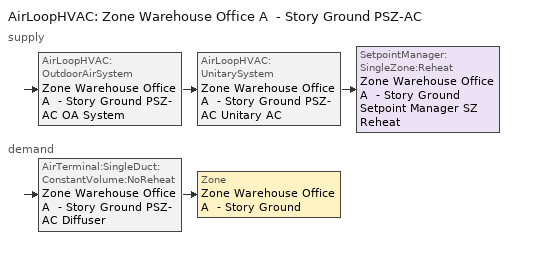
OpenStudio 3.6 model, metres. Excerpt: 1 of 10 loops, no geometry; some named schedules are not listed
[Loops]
AirLoopHVAC 'Zone Warehouse Office A  - Story Ground PSZ-AC'
 supply: AirLoopHVAC:OutdoorAirSystem 'Zone Warehouse Office A  - Story Ground PSZ-AC OA System' > AirLoopHVAC:UnitarySystem 'Zone Warehouse Office A  - Story Ground PSZ-AC Unitary AC' > SetpointManager:SingleZone:Reheat 'Zone Warehouse Office A  - Story Ground Setpoint Manager SZ Reheat'
 demand: AirTerminal:SingleDuct:ConstantVolume:NoReheat 'Zone Warehouse Office A  - Story Ground PSZ-AC Diffuser' > Zone 'Zone Warehouse Office A  - Story Ground'
[Sizing:Zone]
Zone Warehouse Office A  - Story Ground: Zone Cooling Design Supply Air Temperature Input Method=SupplyAirTemperature; Zone Cooling Design Supply Air Temperature {C}=12.7778; Zone Cooling Design Supply Air Temperature Difference {deltaC}=11.11; Zone Heating Design Supply Air Temperature Input Method=SupplyAirTemperature; Zone Heating Design Supply Air Temperature {C}=50; Zone Heating Design Supply Air Temperature Difference {deltaC}=11.11; Zone Cooling Design Supply Air Humidity Ratio {kg-H2O/kg-air}=0.0085; Zone Heating Design Supply Air Humidity Ratio {kg-H2O/kg-air}=0.008; Cooling Design Air Flow Method=DesignDay; Heating Design Air Flow Method=DesignDay; Account for Dedicated Outdoor Air System=No; Dedicated Outdoor Air System Control Strategy=NeutralSupplyAir; Dedicated Outdoor Air Low Setpoint Temperature for Design {C}=autosize; Dedicated Outdoor Air High Setpoint Temperature for Design {C}=autosize; Zone Load Sizing Method=Sensible Load Only No Latent Load; Zone Latent Cooling Design Supply Air Humidity Ratio Input Method=HumidityRatioDifference; Zone Cooling Design Supply Air Humidity Ratio Difference {kgWater/kgDryAir}=0.005; Zone Latent Heating Design Supply Air Humidity Ratio Input Method=HumidityRatioDifference; Zone Humidification Design Supply Air Humidity Ratio Difference {kgWater/kgDryAir}=0.005
[Zone equipment]
Zone Warehouse Office A  - Story Ground: Zone Warehouse Office A  - Story Ground PSZ-AC Diffuser
[AirLoopHVAC]
Zone Warehouse Office A  - Story Ground PSZ-AC: Availability Schedule=Zone Warehouse Office A  - Story Ground PSZ-AC Occ Sch; Design Supply Air Flow Rate {m3/s}=autosize; Design Return Air Flow Fraction of Supply Air Flow=1
[Sizing:System]
Zone Warehouse Office A  - Story Ground PSZ-AC: Type of Load to Size On=Sensible; Design Outdoor Air Flow Rate {m3/s}=Autosize; Central Heating Maximum System Air Flow Ratio=1; Preheat Design Temperature {C}=7.22222; Preheat Design Humidity Ratio {kg-H2O/kg-Air}=0.008; Precool Design Temperature {C}=12.7778; Precool Design Humidity Ratio {kg-H2O/kg-Air}=0.008; Central Cooling Design Supply Air Temperature {C}=12.7778; Central Heating Design Supply Air Temperature {C}=50; Sizing Option=Coincident; 100% Outdoor Air in Cooling=No; 100% Outdoor Air in Heating=No; Central Cooling Design Supply Air Humidity Ratio {kg-H2O/kg-Air}=0.0085; Central Heating Design Supply Air Humidity Ratio {kg-H2O/kg-Air}=0.008; Cooling Design Air Flow Method=DesignDay; Heating Design Air Flow Method=DesignDay; System Outdoor Air Method=ZoneSum; Zone Maximum Outdoor Air Fraction=1; Cooling Supply Air Flow Rate Per Floor Area {m3/s-m2}=0.00996765; Cooling Fraction of Autosized Cooling Supply Air Flow Rate=1; Cooling Supply Air Flow Rate Per Unit Cooling Capacity {m3/s-W}=3.94755e-05; Heating Supply Air Flow Rate Per Floor Area {m3/s-m2}=0.00996765; Heating Fraction of Autosized Heating Supply Air Flow Rate=1; Heating Fraction of Autosized Cooling Supply Air Flow Rate=1; Heating Supply Air Flow Rate Per Unit Heating Capacity {m3/s-W}=3.15882e-05; Cooling Design Capacity Method=CoolingDesignCapacity; Cooling Design Capacity {W}=autosize; Cooling Design Capacity Per Floor Area {W/m2}=234.7; Fraction of Autosized Cooling Design Capacity=1; Heating Design Capacity Method=HeatingDesignCapacity; Heating Design Capacity {W}=autosize; Heating Design Capacity Per Floor Area {W/m2}=157; Fraction of Autosized Heating Design Capacity=1; Central Cooling Capacity Control Method=OnOff; Occupant Diversity=autosize
[SetpointManager:SingleZone:Reheat]
Zone Warehouse Office A  - Story Ground Setpoint Manager SZ Reheat: Minimum Supply Air Temperature {C}=12.7778; Maximum Supply Air Temperature {C}=50; Control Zone=Zone Warehouse Office A  - Story Ground; Setpoint Node or NodeList=Zone Warehouse Office A  - Story Ground PSZ-AC Supply Outlet Node
[Coil:Heating:Gas]
Zone Warehouse Office A  - Story Ground PSZ-AC Gas Htg Coil 11kBtu/hr 0.8 Thermal Eff: Availability Schedule=Always On Discrete; Gas Burner Efficiency=0.8; Nominal Capacity {W}=AutoSize; Parasitic Electric Load {W}=0; Parasitic Gas Load {W}=0
[Coil:Heating:Electric]
Zone Warehouse Office A  - Story Ground PSZ-AC No Heat: Availability Schedule=Always Off Discrete; Efficiency=1; Nominal Capacity {W}=0
[Coil:Cooling:DX:SingleSpeed]
Zone Warehouse Office A  - Story Ground PSZ-AC 1spd DX AC Clg Coil 5kBtu/hr 9.7SEER: Availability Schedule=Always On Discrete; Rated Total Cooling Capacity {W}=autosize; Rated Sensible Heat Ratio=autosize; Rated COP {W/W}=3.14722; Rated Air Flow Rate {m3/s}=autosize; Rated Evaporator Fan Power Per Volume Flow Rate 2017 {W/(m3/s)}=773.3; Rated Evaporator Fan Power Per Volume Flow Rate 2023 {W/(m3/s)}=934.4; Total Cooling Capacity Function of Temperature Curve=DOE Ref DX Clg Coil Cool-Cap-fT; Total Cooling Capacity Function of Flow Fraction Curve=DOE Ref DX Clg Coil Cool-CAP-fFlow; Energy Input Ratio Function of Temperature Curve=DOE Ref DX Clg Coil Cool-EIR-fT; Energy Input Ratio Function of Flow Fraction Curve=DOE Ref DX Clg Coil Cool-EIR-fFlow; Part Load Fraction Correlation Curve=DOE Ref DX Clg Coil Cool-PLF-fPLR; Minimum Outdoor Dry-Bulb Temperature for Compressor Operation {C}=-25; Nominal Time for Condensate Removal to Begin {s}=0; Ratio of Initial Moisture Evaporation Rate and Steady State Latent Capacity=0; Maximum Cycling Rate {cycles/hr}=0; Latent Capacity Time Constant {s}=0; Condenser Type=AirCooled; Evaporative Condenser Effectiveness=0.9; Evaporative Condenser Air Flow Rate {m3/s}=autosize; Evaporative Condenser Pump Rated Power Consumption {W}=autosize; Crankcase Heater Capacity {W}=0; Maximum Outdoor Dry-Bulb Temperature for Crankcase Heater Operation {C}=10; Basin Heater Capacity {W/K}=0; Basin Heater Setpoint Temperature {C}=2
[Fan:OnOff]
Zone Warehouse Office A  - Story Ground PSZ-AC Fan: Availability Schedule=Always On Discrete; Fan Total Efficiency=0.53625; Pressure Rise {Pa}=622.722; Maximum Flow Rate {m3/s}=autosize; Motor Efficiency=0.825; Motor In Airstream Fraction=1; Fan Power Ratio Function of Speed Ratio Curve=Fan On Off Power Curve 6; Fan Efficiency Ratio Function of Speed Ratio Curve=Fan On Off Efficiency Curve 6
[AirLoopHVAC:UnitarySystem]
Zone Warehouse Office A  - Story Ground PSZ-AC Unitary AC: Control Type=Load; Controlling Zone or Thermostat Location=Zone Warehouse Office A  - Story Ground; Dehumidification Control Type=None; Availability Schedule=Outage Availability Schedule; Supply Fan=Zone Warehouse Office A  - Story Ground PSZ-AC Fan; Fan Placement=DrawThrough; Supply Air Fan Operating Mode Schedule=Zone Warehouse Office A  - Story Ground PSZ-AC Occ Sch; Heating Coil=Zone Warehouse Office A  - Story Ground PSZ-AC Gas Htg Coil 11kBtu/hr 0.8 Thermal Eff; DX Heating Coil Sizing Ratio=1; Cooling Coil=Zone Warehouse Office A  - Story Ground PSZ-AC 1spd DX AC Clg Coil 5kBtu/hr 9.7SEER; Use DOAS DX Cooling Coil=No; DOAS DX Cooling Coil Leaving Minimum Air Temperature {C}=2; Latent Load Control=SensibleOnlyLoadControl; Supplemental Heating Coil=Zone Warehouse Office A  - Story Ground PSZ-AC No Heat; Supply Air Flow Rate During Cooling Operation {m3/s}=Autosize; Supply Air Flow Rate During Heating Operation {m3/s}=Autosize; Supply Air Flow Rate When No Cooling or Heating is Required {m3/s}=Autosize; Maximum Supply Air Temperature {C}=80; Maximum Outdoor Dry-Bulb Temperature for Supplemental Heater Operation {C}=21; Maximum Cycling Rate {cycles/hr}=2.5; Heat Pump Time Constant {s}=60; Fraction of On-Cycle Power Use=0.01; Heat Pump Fan Delay Time {s}=60; Ancilliary On-Cycle Electric Power {W}=0; Ancilliary Off-Cycle Electric Power {W}=0
[Controller:OutdoorAir]
Zone Warehouse Office A  - Story Ground PSZ-AC OA System Controller: Minimum Outdoor Air Flow Rate {m3/s}=autosize; Maximum Outdoor Air Flow Rate {m3/s}=Autosize; Economizer Control Type=NoEconomizer; Economizer Control Action Type=ModulateFlow; Economizer Maximum Limit Dry-Bulb Temperature {C}=28; Economizer Maximum Limit Enthalpy {J/kg}=64000; Lockout Type=LockoutWithCompressor; Minimum Limit Type=FixedMinimum; Minimum Outdoor Air Schedule=Always On Discrete; Controller Mechanical Ventilation=Controller Mechanical Ventilation 7; High Humidity Control=No; Heat Recovery Bypass Control Type=BypassWhenWithinEconomizerLimits
[Controller:MechanicalVentilation]
Controller Mechanical Ventilation 7: Availability Schedule=Always On Discrete
[AirLoopHVAC:OutdoorAirSystem]
Zone Warehouse Office A  - Story Ground PSZ-AC OA System: Controller=Zone Warehouse Office A  - Story Ground PSZ-AC OA System Controller
[AirTerminal:SingleDuct:ConstantVolume:NoReheat]
Zone Warehouse Office A  - Story Ground PSZ-AC Diffuser: Availability Schedule=Always On Discrete; Maximum Air Flow Rate {m3/s}=AutoSize
[Schedule:Constant]
Name | Value
Always On Discrete | 1
Always Off Discrete | 0
[Schedule:Ruleset]
Zone Warehouse Office A  - Story Ground PSZ-AC Occ Sch: Default Day Schedule=Zone Warehouse Office A  - Story Ground PSZ-AC Occ Sch Default; Summer Design Day Schedule=Zone Warehouse Office A  - Story Ground PSZ-AC Occ Sch Summer Design Day; Winter Design Day Schedule=Zone Warehouse Office A  - Story Ground PSZ-AC Occ Sch Winter Design Day
[Schedule:Day]
Zone Warehouse Office A  - Story Ground PSZ-AC Occ Sch Default; Zone Warehouse Office A  - Story Ground PSZ-AC Occ Sch Friday: 7, 20, 0, 16, 40, 1, 24, 0, 0
Zone Warehouse Office A  - Story Ground PSZ-AC Occ Sch Winter Design Day; Zone Warehouse Office A  - Story Ground PSZ-AC Occ Sch Summer Design Day: 24, 0, 1
Zone Warehouse Office A  - Story Ground PSZ-AC Occ Sch Sunday: 24, 0, 0
Schedule Day 41; Schedule Day 42; Schedule Day 43; Schedule Day 44; Schedule Day 45; Schedule Day 46; Schedule Day 47; Schedule Day 48: 1, 0, 0, 2, 0, 0, 3, 0, 0, 4, 0, 0, 5, 0, 0, 6, 0, 0, 7, 0, 0, 8, 0, 0, 9, 0, 0, 10, 0, 0, 11, 0, 0, 12, 0, 0, 13, 0, 0, 14, 0, 0, 15, 0, 0, 16, 0, 0, 17, 0, 0, 18, 0, 0, 19, 0, 0, 20, 0, 0, 21, 0, 0, 22, 0, 0, 23, 0, 0, 24, 0, 0
[Schedule:Rule] Schedule Ruleset=Zone Warehouse Office A  - Story Ground PSZ-AC Occ Sch; Date Specification Type=DateRange
Name | Rule Order | Day Schedule | Apply Monday | Apply Tuesday | Apply Wednesday | Apply Friday | Start Month | Start Day | End Month | End Day | Apply Sunday | Apply Saturday | Apply Thursday
Zone Warehouse Office A  - Story Ground PSZ-AC Occ Sch Friday Rule | 9 | Zone Warehouse Office A  - Story Ground PSZ-AC Occ Sch Friday | Yes | Yes | Yes | Yes | 1 | 1 | 12 | 31
Zone Warehouse Office A  - Story Ground PSZ-AC Occ Sch Sunday Rule | 8 | Zone Warehouse Office A  - Story Ground PSZ-AC Occ Sch Sunday |  |  |  |  | 1 | 1 | 12 | 31 | Yes | Yes
Zone Warehouse Office A  - Story Ground PSZ-AC Occ Sch Outage Day 35 | 7 | Schedule Day 41 | Yes | Yes | Yes | Yes | 2 | 4 | 2 | 4 | Yes | Yes | Yes
Zone Warehouse Office A  - Story Ground PSZ-AC Occ Sch Outage Day 36 | 6 | Schedule Day 42 | Yes | Yes | Yes | Yes | 2 | 5 | 2 | 5 | Yes | Yes | Yes
Zone Warehouse Office A  - Story Ground PSZ-AC Occ Sch Outage Day 37 | 5 | Schedule Day 43 | Yes | Yes | Yes | Yes | 2 | 6 | 2 | 6 | Yes | Yes | Yes
Zone Warehouse Office A  - Story Ground PSZ-AC Occ Sch Outage Day 38 | 4 | Schedule Day 44 | Yes | Yes | Yes | Yes | 2 | 7 | 2 | 7 | Yes | Yes | Yes
Zone Warehouse Office A  - Story Ground PSZ-AC Occ Sch Outage Day 39 | 3 | Schedule Day 45 | Yes | Yes | Yes | Yes | 2 | 8 | 2 | 8 | Yes | Yes | Yes
Zone Warehouse Office A  - Story Ground PSZ-AC Occ Sch Outage Day 40 | 2 | Schedule Day 46 | Yes | Yes | Yes | Yes | 2 | 9 | 2 | 9 | Yes | Yes | Yes
Zone Warehouse Office A  - Story Ground PSZ-AC Occ Sch Outage Day 41 | 1 | Schedule Day 47 | Yes | Yes | Yes | Yes | 2 | 10 | 2 | 10 | Yes | Yes | Yes
Zone Warehouse Office A  - Story Ground PSZ-AC Occ Sch Outage Day 42 | 0 | Schedule Day 48 | Yes | Yes | Yes | Yes | 2 | 11 | 2 | 11 | Yes | Yes | Yes
[Curve:Exponent]
Fan On Off Power Curve 6: Coefficient1 Constant=1; Coefficient2 Constant=0; Coefficient3 Constant=0; Minimum Value of x=0; Maximum Value of x=1
[Curve:Cubic] Coefficient1 Constant=1; Coefficient2 x=0; Coefficient3 x**2=0; Coefficient4 x**3=0
Name | Minimum Value of x | Maximum Value of x
Fan On Off Efficiency Curve 6 | 0 | 1
DOE Ref DX Clg Coil Cool-CAP-fFlow; DOE Ref DX Clg Coil Cool-EIR-fFlow | -100 | 100
[Curve:Biquadratic] Minimum Value of x=-100; Maximum Value of x=100; Minimum Value of y=-100; Maximum Value of y=100
Name | Coefficient1 Constant | Coefficient2 x | Coefficient3 x**2 | Coefficient4 y | Coefficient5 y**2 | Coefficient6 x*y
DOE Ref DX Clg Coil Cool-Cap-fT | 0.971212 | -0.0152755 | 0.00144345 | -0.00039321 | -6.8364e-06 | -0.000290596
DOE Ref DX Clg Coil Cool-EIR-fT | 0.286871 | 0.0239022 | -0.000810648 | 0.0134585 | 0.000338936 | -0.000487004
[Curve:Quadratic]
DOE Ref DX Clg Coil Cool-PLF-fPLR: Coefficient1 Constant=0.909496; Coefficient2 x=0.0986477; Coefficient3 x**2=-0.00819488; Minimum Value of x=0; Maximum Value of x=1
